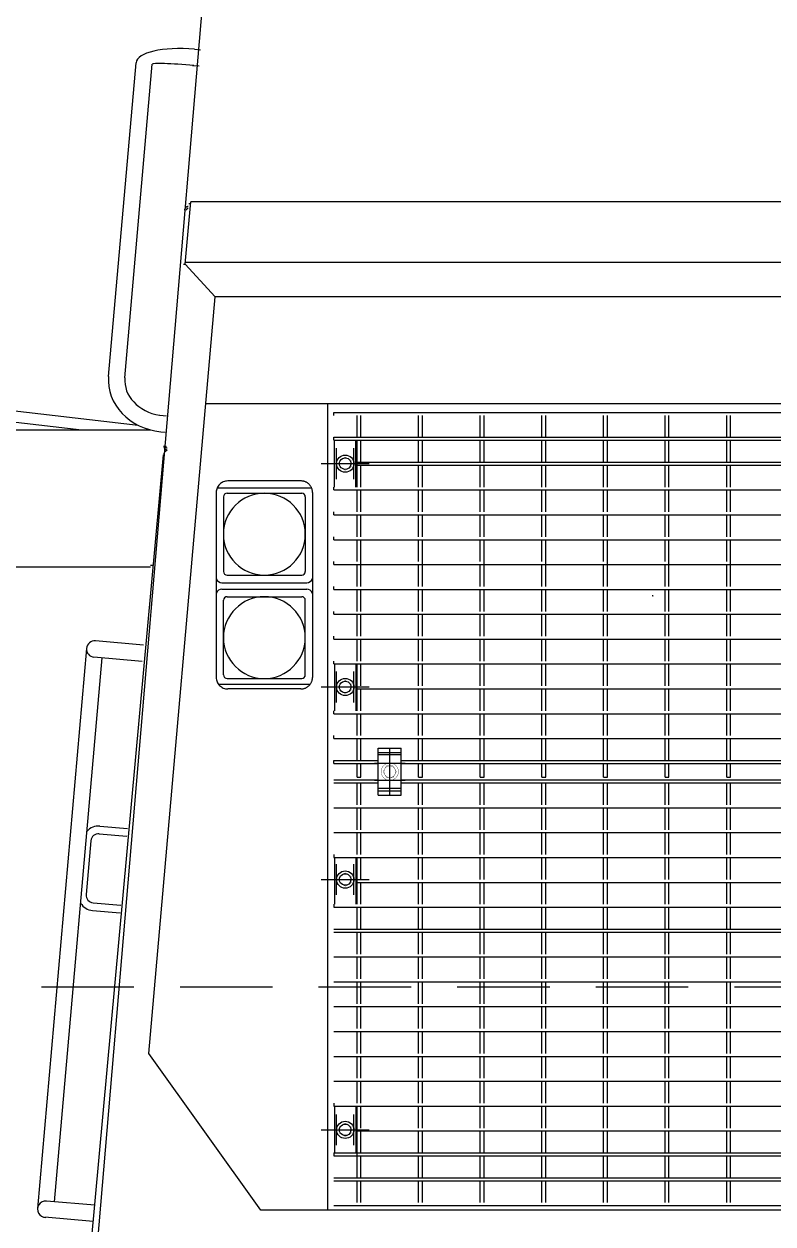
# Model space of a CAD drawing. Extents: x -633 to 241, y -1 to 752.
# Drawn here: x -546.8 to -498.2, y 66.4 to 144.3 of the extents above; entities that cross this region are included whole.
import ezdxf

# ---------------------------------------------------------------- set-up
doc = ezdxf.new("R2010")
doc.units = 0
doc.header["$LTSCALE"] = 48
doc.header["$PDMODE"] = 2
doc.header["$PDSIZE"] = -0.01
doc.linetypes.add('HIDDEN2', pattern=[0.1875, 0.125, -0.0625])
doc.linetypes.add('PHANTOM', pattern=[1.1875, 0.75, -0.0625, 0.125, -0.0625, 0.125, -0.0625])
doc.layers.add('0A537428____2_______', color=1, linetype='CONTINUOUS')
doc.layers.add('HIDDEN2', color=7, linetype='HIDDEN2')

# ---------------------------------------------------------------- blocks, each defined once
blk = doc.blocks.new('*U508', base_point=(8.8595, 11.8248))
at = {"layer": '0A537428____2_______', "color": 6, "linetype": 'CONTINUOUS'}
blk.add_arc((8.8595, 11.8248), 0.1483, 180, 269.6374, dxfattribs=at)
blk = doc.blocks.new('DRW2_DET-3')
at = {"layer": '0A537428____2_______', "color": 2, "linetype": 'CONTINUOUS', "const_width": 0.02}
for points in [[(0.56, 0, 1), (-0.56, 0, 1), (0.56, 0)], [(0.188, -0.325, 1), (-0.188, 0.325, 1), (0.188, -0.325)]]:
    blk.add_lwpolyline(points, format="xyb", dxfattribs=at)
for points in [[(-0.375, 0.216), (0, 0.433)], [(-0.375, -0.217), (-0.375, 0.216)], [(0, 0.433), (0.375, 0.216)], [(0.375, -0.217), (0.375, 0.216)], [(-0.375, -0.217), (0, -0.433)], [(0, -0.433), (0.375, -0.217)]]:
    blk.add_lwpolyline(points, dxfattribs=at)
at = {"layer": '0A537428____2_______', "color": 2, "linetype": 'CONTINUOUS'}
for p in [(-0.56, 0), (0.56, 0)]:
    blk.add_point(p, dxfattribs=at)
blk = doc.blocks.new('*U507', base_point=(8.8595, 11.8248))
at = {"layer": '0A537428____2_______', "color": 6, "linetype": 'CONTINUOUS'}
blk.add_arc((8.8595, 11.8248), 0.1059, 180, 265.8304, dxfattribs=at)
blk = doc.blocks.new('*U510', base_point=(8.9308, 12.6392))
at = {"layer": '0A537428____2_______', "color": 6, "linetype": 'CONTINUOUS'}
blk.add_arc((8.9308, 12.6392), 0.1059, 89.1426, 180, dxfattribs=at)
blk = doc.blocks.new('*U509', base_point=(8.9308, 12.6392))
at = {"layer": '0A537428____2_______', "color": 6, "linetype": 'CONTINUOUS'}
blk.add_arc((8.9308, 12.6392), 0.1483, 90, 180, dxfattribs=at)

msp = doc.modelspace()

# ---------------------------------------------------------------- linework, layer by layer
at = {"layer": '0A537428____2_______', "color": 3, "linetype": 'CONTINUOUS'}
msp.add_lwpolyline([(-542.032, 65.1), (-535.099, 147.066)], dxfattribs=at)
at = {"layer": '0A537428____2_______', "color": 6, "linetype": 'CONTINUOUS'}
for points in [[(-535.74, 142.702), (-535.359, 142.669)], [(-541.319, 121.464), (-539.538, 141.825)], [(-540.265, 121.364), (-538.483, 141.732)], [(-535.872, 141.651), (-535.451, 141.614)], [(-538, 118.941), (-537.563, 118.903)], [(-526.691, 119.124), (-467.465, 119.124)], [(-526.691, 118.934), (-526.691, 119.124)], [(-525.191, 117.51), (-525.191, 118.934)], [(-524.941, 117.51), (-524.941, 118.934)], [(-521.191, 117.51), (-521.191, 118.934)], [(-520.941, 117.51), (-520.941, 118.934)], [(-517.191, 117.51), (-517.191, 118.934)], [(-516.941, 117.51), (-516.941, 118.934)], [(-513.191, 117.51), (-513.191, 118.934)], [(-512.941, 117.51), (-512.941, 118.934)], [(-509.191, 117.51), (-509.191, 118.934)], [(-508.941, 117.51), (-508.941, 118.934)], [(-505.191, 117.51), (-505.191, 118.934)], [(-504.941, 117.51), (-504.941, 118.934)], [(-501.191, 117.51), (-501.191, 118.934)], [(-500.941, 117.51), (-500.941, 118.934)], [(-537.937, 117.873), (-537.656, 117.848)], [(-526.691, 117.51), (-496.328, 117.51)], [(-526.691, 117.32), (-526.691, 117.51)], [(-526.691, 117.32), (-496.328, 117.32)], [(-526.647, 114.282), (-526.647, 117.32)], [(-525.267, 114.282), (-525.267, 117.32)], [(-525.191, 114.282), (-525.191, 117.32)], [(-524.941, 115.896), (-524.941, 117.32)], [(-521.191, 115.896), (-521.191, 117.32)], [(-520.941, 115.896), (-520.941, 117.32)], [(-517.191, 115.896), (-517.191, 117.32)], [(-516.941, 115.896), (-516.941, 117.32)], [(-513.191, 115.896), (-513.191, 117.32)], [(-512.941, 115.896), (-512.941, 117.32)], [(-509.191, 115.896), (-509.191, 117.32)], [(-508.941, 115.896), (-508.941, 117.32)], [(-505.191, 115.896), (-505.191, 117.32)], [(-504.941, 115.896), (-504.941, 117.32)], [(-501.191, 115.896), (-501.191, 117.32)], [(-500.941, 115.896), (-500.941, 117.32)], [(-525.191, 115.896), (-496.328, 115.896)], [(-525.191, 115.706), (-496.328, 115.706)], [(-524.941, 114.282), (-524.941, 115.706)], [(-521.191, 114.282), (-521.191, 115.706)], [(-520.941, 114.282), (-520.941, 115.706)], [(-517.191, 114.282), (-517.191, 115.706)], [(-516.941, 114.282), (-516.941, 115.706)], [(-513.191, 114.282), (-513.191, 115.706)], [(-512.941, 114.282), (-512.941, 115.706)], [(-509.191, 114.282), (-509.191, 115.706)], [(-508.941, 114.282), (-508.941, 115.706)], [(-505.191, 114.282), (-505.191, 115.706)], [(-504.941, 114.282), (-504.941, 115.706)], [(-501.191, 114.282), (-501.191, 115.706)], [(-500.941, 114.282), (-500.941, 115.706)], [(-526.691, 114.092), (-526.691, 114.282)], [(-526.691, 114.092), (-467.465, 114.092)], [(-525.191, 112.668), (-525.191, 114.092)], [(-524.941, 112.668), (-524.941, 114.092)], [(-521.191, 112.668), (-521.191, 114.092)], [(-520.941, 112.668), (-520.941, 114.092)], [(-517.191, 112.668), (-517.191, 114.092)], [(-516.941, 112.668), (-516.941, 114.092)], [(-513.191, 112.668), (-513.191, 114.092)], [(-512.941, 112.668), (-512.941, 114.092)], [(-509.191, 112.668), (-509.191, 114.092)], [(-508.941, 112.668), (-508.941, 114.092)], [(-505.191, 112.668), (-505.191, 114.092)], [(-504.941, 112.668), (-504.941, 114.092)], [(-501.191, 112.668), (-501.191, 114.092)], [(-500.941, 112.668), (-500.941, 114.092)], [(-526.691, 112.478), (-526.691, 112.668)], [(-526.691, 112.478), (-467.465, 112.478)], [(-525.191, 111.054), (-525.191, 112.478)], [(-524.941, 111.054), (-524.941, 112.478)], [(-521.191, 111.054), (-521.191, 112.478)], [(-520.941, 111.054), (-520.941, 112.478)], [(-517.191, 111.054), (-517.191, 112.478)], [(-516.941, 111.054), (-516.941, 112.478)], [(-513.191, 111.054), (-513.191, 112.478)], [(-512.941, 111.054), (-512.941, 112.478)], [(-509.191, 111.054), (-509.191, 112.478)], [(-508.941, 111.054), (-508.941, 112.478)], [(-505.191, 111.054), (-505.191, 112.478)], [(-504.941, 111.054), (-504.941, 112.478)], [(-501.191, 111.054), (-501.191, 112.478)], [(-500.941, 111.054), (-500.941, 112.478)], [(-526.691, 110.864), (-526.691, 111.054)], [(-526.691, 110.864), (-467.465, 110.864)], [(-525.191, 109.44), (-525.191, 110.864)], [(-524.941, 107.826), (-524.941, 110.864)], [(-521.191, 109.44), (-521.191, 110.864)], [(-520.941, 107.826), (-520.941, 110.864)], [(-517.191, 109.44), (-517.191, 110.864)], [(-516.941, 107.826), (-516.941, 110.864)], [(-513.191, 109.44), (-513.191, 110.864)], [(-512.941, 107.826), (-512.941, 110.864)], [(-509.191, 109.44), (-509.191, 110.864)], [(-508.941, 107.826), (-508.941, 110.864)], [(-505.191, 109.44), (-505.191, 110.864)], [(-504.941, 107.826), (-504.941, 110.864)], [(-501.191, 109.44), (-501.191, 110.864)], [(-500.941, 107.826), (-500.941, 110.864)], [(-526.691, 109.25), (-526.691, 109.44)], [(-526.691, 109.25), (-467.465, 109.25)], [(-525.191, 107.826), (-525.191, 109.25)], [(-521.191, 107.826), (-521.191, 109.25)], [(-517.191, 107.826), (-517.191, 109.25)], [(-513.191, 107.826), (-513.191, 109.25)], [(-509.191, 107.826), (-509.191, 109.25)], [(-505.191, 107.826), (-505.191, 109.25)], [(-501.191, 107.826), (-501.191, 109.25)], [(-526.691, 107.636), (-526.691, 107.826)], [(-526.691, 107.636), (-467.465, 107.636)], [(-525.191, 106.212), (-525.191, 107.636)], [(-524.941, 106.212), (-524.941, 107.636)], [(-521.191, 106.212), (-521.191, 107.636)], [(-520.941, 106.212), (-520.941, 107.636)], [(-517.191, 106.212), (-517.191, 107.636)], [(-516.941, 106.212), (-516.941, 107.636)], [(-513.191, 106.212), (-513.191, 107.636)], [(-512.941, 106.212), (-512.941, 107.636)], [(-509.191, 106.212), (-509.191, 107.636)], [(-508.941, 106.212), (-508.941, 107.636)], [(-505.191, 106.212), (-505.191, 107.636)], [(-504.941, 106.212), (-504.941, 107.636)], [(-501.191, 106.212), (-501.191, 107.636)], [(-500.941, 106.212), (-500.941, 107.636)], [(-526.691, 106.022), (-526.691, 106.212)], [(-526.691, 106.022), (-467.465, 106.022)], [(-525.191, 104.598), (-525.191, 106.022)], [(-524.941, 104.598), (-524.941, 106.022)], [(-521.191, 104.598), (-521.191, 106.022)], [(-520.941, 104.598), (-520.941, 106.022)], [(-517.191, 104.598), (-517.191, 106.022)], [(-516.941, 104.598), (-516.941, 106.022)], [(-513.191, 104.598), (-513.191, 106.022)], [(-512.941, 104.598), (-512.941, 106.022)], [(-509.191, 104.598), (-509.191, 106.022)], [(-508.941, 104.598), (-508.941, 106.022)], [(-505.191, 104.598), (-505.191, 106.022)], [(-504.941, 104.598), (-504.941, 106.022)], [(-501.191, 104.598), (-501.191, 106.022)], [(-500.941, 104.598), (-500.941, 106.022)], [(-526.691, 104.408), (-526.691, 104.598)], [(-526.691, 104.408), (-467.465, 104.408)], [(-525.191, 102.984), (-525.191, 104.408)], [(-524.941, 102.984), (-524.941, 104.408)], [(-521.191, 102.984), (-521.191, 104.408)], [(-520.941, 102.984), (-520.941, 104.408)], [(-517.191, 102.984), (-517.191, 104.408)], [(-516.941, 102.984), (-516.941, 104.408)], [(-513.191, 102.984), (-513.191, 104.408)], [(-512.941, 102.984), (-512.941, 104.408)], [(-509.191, 102.984), (-509.191, 104.408)], [(-508.941, 102.984), (-508.941, 104.408)], [(-505.191, 102.984), (-505.191, 104.408)], [(-504.941, 102.984), (-504.941, 104.408)], [(-501.191, 102.984), (-501.191, 104.408)], [(-500.941, 102.984), (-500.941, 104.408)], [(-526.691, 102.794), (-526.691, 102.984)], [(-526.691, 102.794), (-467.465, 102.794)], [(-525.191, 99.756), (-525.191, 102.794)], [(-524.941, 101.37), (-524.941, 102.794)], [(-521.191, 101.37), (-521.191, 102.794)], [(-520.941, 101.37), (-520.941, 102.794)], [(-517.191, 101.37), (-517.191, 102.794)], [(-516.941, 101.37), (-516.941, 102.794)], [(-513.191, 101.37), (-513.191, 102.794)], [(-512.941, 101.37), (-512.941, 102.794)], [(-509.191, 101.37), (-509.191, 102.794)], [(-508.941, 101.37), (-508.941, 102.794)], [(-505.191, 101.37), (-505.191, 102.794)], [(-504.941, 101.37), (-504.941, 102.794)], [(-501.191, 101.37), (-501.191, 102.794)], [(-500.941, 101.37), (-500.941, 102.794)], [(-525.191, 101.18), (-468.941, 101.18)], [(-524.941, 99.756), (-524.941, 101.18)], [(-521.191, 99.756), (-521.191, 101.18)], [(-520.941, 99.756), (-520.941, 101.18)], [(-517.191, 99.756), (-517.191, 101.18)], [(-516.941, 99.756), (-516.941, 101.18)], [(-513.191, 99.756), (-513.191, 101.18)], [(-512.941, 99.756), (-512.941, 101.18)], [(-509.191, 99.756), (-509.191, 101.18)], [(-508.941, 99.756), (-508.941, 101.18)], [(-505.191, 99.756), (-505.191, 101.18)], [(-504.941, 99.756), (-504.941, 101.18)], [(-501.191, 99.756), (-501.191, 101.18)], [(-500.941, 99.756), (-500.941, 101.18)], [(-526.691, 99.566), (-526.691, 99.756)], [(-526.691, 99.566), (-467.465, 99.566)], [(-525.191, 98.142), (-525.191, 99.566)], [(-524.941, 98.142), (-524.941, 99.566)], [(-521.191, 98.142), (-521.191, 99.566)], [(-520.941, 98.142), (-520.941, 99.566)], [(-517.191, 98.142), (-517.191, 99.566)], [(-516.941, 98.142), (-516.941, 99.566)], [(-513.191, 98.142), (-513.191, 99.566)], [(-512.941, 98.142), (-512.941, 99.566)], [(-509.191, 98.142), (-509.191, 99.566)], [(-508.941, 98.142), (-508.941, 99.566)], [(-505.191, 98.142), (-505.191, 99.566)], [(-504.941, 98.142), (-504.941, 99.566)], [(-501.191, 98.142), (-501.191, 99.566)], [(-500.941, 98.142), (-500.941, 99.566)], [(-526.691, 97.952), (-526.691, 98.142)], [(-526.691, 97.952), (-467.465, 97.952)], [(-525.191, 96.528), (-525.191, 97.952)], [(-524.941, 96.528), (-524.941, 97.952)], [(-521.191, 96.528), (-521.191, 97.952)], [(-520.941, 96.528), (-520.941, 97.952)], [(-517.191, 96.528), (-517.191, 97.952)], [(-516.941, 96.528), (-516.941, 97.952)], [(-513.191, 96.528), (-513.191, 97.952)], [(-512.941, 96.528), (-512.941, 97.952)], [(-509.191, 96.528), (-509.191, 97.952)], [(-508.941, 96.528), (-508.941, 97.952)], [(-505.191, 96.528), (-505.191, 97.952)], [(-504.941, 96.528), (-504.941, 97.952)], [(-501.191, 96.528), (-501.191, 97.952)], [(-500.941, 96.528), (-500.941, 97.952)], [(-526.691, 96.528), (-523.816, 96.528)], [(-526.691, 96.338), (-526.691, 96.528)], [(-526.691, 96.338), (-523.816, 96.338)], [(-525.191, 95.456), (-525.191, 96.338)], [(-524.941, 95.456), (-524.941, 96.338)], [(-522.316, 96.528), (-496.328, 96.528)], [(-522.316, 96.338), (-496.328, 96.338)], [(-521.191, 95.456), (-521.191, 96.338)], [(-520.941, 95.456), (-520.941, 96.338)], [(-517.191, 95.456), (-517.191, 96.338)], [(-516.941, 95.456), (-516.941, 96.338)], [(-513.191, 95.456), (-513.191, 96.338)], [(-512.941, 95.456), (-512.941, 96.338)], [(-509.191, 95.456), (-509.191, 96.338)], [(-508.941, 95.456), (-508.941, 96.338)], [(-505.191, 95.456), (-505.191, 96.338)], [(-504.941, 95.456), (-504.941, 96.338)], [(-501.191, 95.456), (-501.191, 96.338)], [(-500.941, 95.456), (-500.941, 96.338)], [(-526.691, 95.266), (-523.816, 95.266)], [(-526.691, 95.076), (-523.816, 95.076)], [(-525.191, 95.456), (-524.941, 95.456)], [(-525.191, 93.652), (-525.191, 95.076)], [(-524.941, 93.652), (-524.941, 95.076)], [(-522.316, 95.266), (-496.328, 95.266)], [(-522.316, 95.076), (-496.328, 95.076)], [(-521.191, 95.456), (-520.941, 95.456)], [(-521.191, 93.652), (-521.191, 95.076)], [(-520.941, 93.652), (-520.941, 95.076)], [(-517.191, 95.456), (-516.941, 95.456)], [(-517.191, 93.652), (-517.191, 95.076)], [(-516.941, 93.652), (-516.941, 95.076)], [(-513.191, 95.456), (-512.941, 95.456)], [(-513.191, 93.652), (-513.191, 95.076)], [(-512.941, 93.652), (-512.941, 95.076)], [(-509.191, 95.456), (-508.941, 95.456)], [(-509.191, 93.652), (-509.191, 95.076)], [(-508.941, 93.652), (-508.941, 95.076)], [(-505.191, 95.456), (-504.941, 95.456)], [(-505.191, 93.652), (-505.191, 95.076)], [(-504.941, 93.652), (-504.941, 95.076)], [(-501.191, 95.456), (-500.941, 95.456)], [(-501.191, 93.652), (-501.191, 95.076)], [(-500.941, 93.652), (-500.941, 95.076)], [(-526.691, 93.462), (-467.465, 93.462)], [(-525.191, 92.038), (-525.191, 93.462)], [(-524.941, 92.038), (-524.941, 93.462)], [(-521.191, 92.038), (-521.191, 93.462)], [(-520.941, 92.038), (-520.941, 93.462)], [(-517.191, 92.038), (-517.191, 93.462)], [(-516.941, 92.038), (-516.941, 93.462)], [(-513.191, 92.038), (-513.191, 93.462)], [(-512.941, 92.038), (-512.941, 93.462)], [(-509.191, 92.038), (-509.191, 93.462)], [(-508.941, 92.038), (-508.941, 93.462)], [(-505.191, 92.038), (-505.191, 93.462)], [(-504.941, 92.038), (-504.941, 93.462)], [(-501.191, 92.038), (-501.191, 93.462)], [(-500.941, 92.038), (-500.941, 93.462)], [(-526.691, 91.848), (-467.465, 91.848)], [(-525.191, 90.424), (-525.191, 91.848)], [(-524.941, 90.424), (-524.941, 91.848)], [(-521.191, 90.424), (-521.191, 91.848)], [(-520.941, 90.424), (-520.941, 91.848)], [(-517.191, 90.424), (-517.191, 91.848)], [(-516.941, 90.424), (-516.941, 91.848)], [(-513.191, 90.424), (-513.191, 91.848)], [(-512.941, 90.424), (-512.941, 91.848)], [(-509.191, 90.424), (-509.191, 91.848)], [(-508.941, 90.424), (-508.941, 91.848)], [(-505.191, 90.424), (-505.191, 91.848)], [(-504.941, 90.424), (-504.941, 91.848)], [(-501.191, 90.424), (-501.191, 91.848)], [(-500.941, 90.424), (-500.941, 91.848)], [(-526.691, 90.234), (-467.465, 90.234)], [(-525.191, 87.196), (-525.191, 90.234)], [(-524.941, 88.81), (-524.941, 90.234)], [(-521.191, 88.81), (-521.191, 90.234)], [(-520.941, 88.81), (-520.941, 90.234)], [(-517.191, 88.81), (-517.191, 90.234)], [(-516.941, 88.81), (-516.941, 90.234)], [(-513.191, 88.81), (-513.191, 90.234)], [(-512.941, 88.81), (-512.941, 90.234)], [(-509.191, 88.81), (-509.191, 90.234)], [(-508.941, 88.81), (-508.941, 90.234)], [(-505.191, 88.81), (-505.191, 90.234)], [(-504.941, 88.81), (-504.941, 90.234)], [(-501.191, 88.81), (-501.191, 90.234)], [(-500.941, 88.81), (-500.941, 90.234)], [(-525.191, 88.62), (-468.941, 88.62)], [(-524.941, 87.196), (-524.941, 88.62)], [(-521.191, 87.196), (-521.191, 88.62)], [(-520.941, 87.196), (-520.941, 88.62)], [(-517.191, 87.196), (-517.191, 88.62)], [(-516.941, 87.196), (-516.941, 88.62)], [(-513.191, 87.196), (-513.191, 88.62)], [(-512.941, 87.196), (-512.941, 88.62)], [(-509.191, 87.196), (-509.191, 88.62)], [(-508.941, 87.196), (-508.941, 88.62)], [(-505.191, 87.196), (-505.191, 88.62)], [(-504.941, 87.196), (-504.941, 88.62)], [(-501.191, 87.224), (-501.191, 88.62)], [(-500.941, 87.196), (-500.941, 88.62)], [(-526.691, 87.006), (-467.465, 87.006)], [(-525.191, 85.582), (-525.191, 87.006)], [(-524.941, 85.582), (-524.941, 87.006)], [(-521.191, 85.582), (-521.191, 87.006)], [(-520.941, 85.582), (-520.941, 87.006)], [(-517.191, 85.582), (-517.191, 87.006)], [(-516.941, 85.582), (-516.941, 87.006)], [(-513.191, 85.582), (-513.191, 87.006)], [(-512.941, 85.582), (-512.941, 87.006)], [(-509.191, 85.582), (-509.191, 87.006)], [(-508.941, 85.582), (-508.941, 87.006)], [(-505.191, 85.582), (-505.191, 87.006)], [(-504.941, 85.582), (-504.941, 87.006)], [(-501.191, 85.582), (-501.191, 87.006)], [(-500.941, 85.582), (-500.941, 87.006)], [(-526.691, 85.582), (-467.465, 85.582)], [(-526.691, 85.392), (-467.465, 85.392)], [(-525.191, 83.968), (-525.191, 85.392)], [(-524.941, 83.968), (-524.941, 85.392)], [(-521.191, 83.968), (-521.191, 85.392)], [(-520.941, 83.968), (-520.941, 85.392)], [(-517.191, 83.968), (-517.191, 85.392)], [(-516.941, 83.968), (-516.941, 85.392)], [(-513.191, 83.968), (-513.191, 85.392)], [(-512.941, 83.968), (-512.941, 85.392)], [(-509.191, 83.968), (-509.191, 85.392)], [(-508.941, 83.968), (-508.941, 85.392)], [(-505.191, 83.968), (-505.191, 85.392)], [(-504.941, 83.968), (-504.941, 85.392)], [(-501.191, 83.968), (-501.191, 85.392)], [(-500.941, 83.968), (-500.941, 85.392)], [(-526.691, 83.778), (-467.465, 83.778)], [(-525.191, 82.354), (-525.191, 83.778)], [(-524.941, 82.354), (-524.941, 83.778)], [(-521.191, 82.354), (-521.191, 83.778)], [(-520.941, 82.354), (-520.941, 83.778)], [(-517.191, 82.354), (-517.191, 83.778)], [(-516.941, 82.354), (-516.941, 83.778)], [(-513.191, 82.354), (-513.191, 83.778)], [(-512.941, 82.354), (-512.941, 83.778)], [(-509.191, 82.354), (-509.191, 83.778)], [(-508.941, 82.354), (-508.941, 83.778)], [(-505.191, 82.354), (-505.191, 83.778)], [(-504.941, 82.354), (-504.941, 83.778)], [(-501.191, 82.354), (-501.191, 83.778)], [(-500.941, 82.354), (-500.941, 83.778)], [(-526.691, 82.164), (-467.465, 82.164)], [(-525.191, 80.74), (-525.191, 82.164)], [(-524.941, 80.74), (-524.941, 82.164)], [(-521.191, 80.74), (-521.191, 82.164)], [(-520.941, 80.74), (-520.941, 82.164)], [(-517.191, 80.74), (-517.191, 82.164)], [(-516.941, 80.74), (-516.941, 82.164)], [(-513.191, 80.74), (-513.191, 82.164)], [(-512.941, 80.74), (-512.941, 82.164)], [(-509.191, 80.74), (-509.191, 82.164)], [(-508.941, 80.74), (-508.941, 82.164)], [(-505.191, 80.74), (-505.191, 82.164)], [(-504.941, 80.74), (-504.941, 82.164)], [(-501.191, 80.74), (-501.191, 82.164)], [(-500.941, 80.74), (-500.941, 82.164)], [(-526.691, 80.55), (-467.465, 80.55)], [(-525.191, 79.126), (-525.191, 80.55)], [(-524.941, 79.126), (-524.941, 80.55)], [(-521.191, 79.126), (-521.191, 80.55)], [(-520.941, 79.126), (-520.941, 80.55)], [(-517.191, 79.126), (-517.191, 80.55)], [(-516.941, 79.126), (-516.941, 80.55)], [(-513.191, 79.126), (-513.191, 80.55)], [(-512.941, 79.126), (-512.941, 80.55)], [(-509.191, 79.126), (-509.191, 80.55)], [(-508.941, 79.126), (-508.941, 80.55)], [(-505.191, 79.126), (-505.191, 80.55)], [(-504.941, 79.126), (-504.941, 80.55)], [(-501.191, 79.126), (-501.191, 80.55)], [(-500.941, 79.126), (-500.941, 80.55)], [(-526.691, 78.936), (-467.465, 78.936)], [(-525.191, 77.512), (-525.191, 78.936)], [(-524.941, 77.512), (-524.941, 78.936)], [(-521.191, 77.512), (-521.191, 78.936)], [(-520.941, 77.512), (-520.941, 78.936)], [(-517.191, 77.512), (-517.191, 78.936)], [(-516.941, 77.512), (-516.941, 78.936)], [(-513.191, 77.512), (-513.191, 78.936)], [(-512.941, 77.512), (-512.941, 78.936)], [(-509.191, 77.512), (-509.191, 78.936)], [(-508.941, 77.512), (-508.941, 78.936)], [(-505.191, 77.512), (-505.191, 78.936)], [(-504.941, 77.512), (-504.941, 78.936)], [(-501.191, 77.512), (-501.191, 78.936)], [(-500.941, 77.512), (-500.941, 78.936)], [(-526.691, 77.322), (-467.465, 77.322)], [(-525.191, 75.898), (-525.191, 77.322)], [(-524.941, 75.898), (-524.941, 77.322)], [(-521.191, 75.898), (-521.191, 77.322)], [(-520.941, 75.898), (-520.941, 77.322)], [(-517.191, 75.898), (-517.191, 77.322)], [(-516.941, 75.898), (-516.941, 77.322)], [(-513.191, 75.898), (-513.191, 77.322)], [(-512.941, 75.898), (-512.941, 77.322)], [(-509.191, 75.898), (-509.191, 77.322)], [(-508.941, 75.898), (-508.941, 77.322)], [(-505.191, 75.898), (-505.191, 77.322)], [(-504.941, 75.898), (-504.941, 77.322)], [(-501.191, 75.898), (-501.191, 77.322)], [(-500.941, 75.898), (-500.941, 77.322)], [(-526.691, 75.708), (-467.465, 75.708)], [(-525.191, 74.284), (-525.191, 75.708)], [(-524.941, 74.284), (-524.941, 75.708)], [(-521.191, 74.284), (-521.191, 75.708)], [(-520.941, 74.284), (-520.941, 75.708)], [(-517.191, 74.284), (-517.191, 75.708)], [(-516.941, 74.284), (-516.941, 75.708)], [(-513.191, 74.284), (-513.191, 75.708)], [(-512.941, 74.284), (-512.941, 75.708)], [(-509.191, 74.284), (-509.191, 75.708)], [(-508.941, 74.284), (-508.941, 75.708)], [(-505.191, 74.284), (-505.191, 75.708)], [(-504.941, 74.284), (-504.941, 75.708)], [(-501.191, 74.284), (-501.191, 75.708)], [(-500.941, 74.284), (-500.941, 75.708)], [(-526.691, 74.094), (-467.465, 74.094)], [(-525.191, 69.442), (-525.191, 74.094)], [(-524.941, 72.67), (-524.941, 74.094)], [(-521.191, 72.67), (-521.191, 74.094)], [(-520.941, 72.67), (-520.941, 74.094)], [(-517.191, 72.67), (-517.191, 74.094)], [(-516.941, 72.67), (-516.941, 74.094)], [(-513.191, 72.67), (-513.191, 74.094)], [(-512.941, 72.67), (-512.941, 74.094)], [(-509.191, 72.67), (-509.191, 74.094)], [(-508.941, 72.67), (-508.941, 74.094)], [(-505.191, 72.67), (-505.191, 74.094)], [(-504.941, 72.67), (-504.941, 74.094)], [(-501.191, 72.67), (-501.191, 74.094)], [(-500.941, 72.67), (-500.941, 74.094)], [(-525.191, 72.48), (-468.941, 72.48)], [(-524.941, 71.056), (-524.941, 72.48)], [(-521.191, 71.056), (-521.191, 72.48)], [(-520.941, 71.056), (-520.941, 72.48)], [(-517.191, 71.056), (-517.191, 72.48)], [(-516.941, 71.056), (-516.941, 72.48)], [(-513.191, 71.056), (-513.191, 72.48)], [(-512.941, 71.056), (-512.941, 72.48)], [(-509.191, 71.056), (-509.191, 72.48)], [(-508.941, 71.056), (-508.941, 72.48)], [(-505.191, 71.056), (-505.191, 72.48)], [(-504.941, 71.056), (-504.941, 72.48)], [(-501.191, 71.056), (-501.191, 72.48)], [(-500.941, 71.056), (-500.941, 72.48)], [(-526.691, 71.056), (-496.328, 71.056)], [(-526.691, 70.866), (-496.328, 70.866)], [(-524.941, 69.442), (-524.941, 70.866)], [(-521.191, 69.442), (-521.191, 70.866)], [(-520.941, 69.442), (-520.941, 70.866)], [(-517.191, 69.442), (-517.191, 70.866)], [(-516.941, 69.442), (-516.941, 70.866)], [(-513.191, 69.442), (-513.191, 70.866)], [(-512.941, 69.442), (-512.941, 70.866)], [(-509.191, 69.442), (-509.191, 70.866)], [(-508.941, 69.442), (-508.941, 70.866)], [(-505.191, 69.442), (-505.191, 70.866)], [(-504.941, 69.442), (-504.941, 70.866)], [(-501.191, 69.442), (-501.191, 70.866)], [(-500.941, 69.442), (-500.941, 70.866)], [(-526.691, 69.442), (-496.328, 69.442)], [(-526.691, 69.252), (-496.328, 69.252)], [(-525.191, 67.828), (-525.191, 69.252)], [(-524.941, 67.828), (-524.941, 69.252)], [(-521.191, 67.828), (-521.191, 69.252)], [(-520.941, 67.828), (-520.941, 69.252)], [(-517.191, 67.828), (-517.191, 69.252)], [(-516.941, 67.828), (-516.941, 69.252)], [(-513.191, 67.828), (-513.191, 69.252)], [(-512.941, 67.828), (-512.941, 69.252)], [(-509.191, 67.828), (-509.191, 69.252)], [(-508.941, 67.828), (-508.941, 69.252)], [(-505.191, 67.828), (-505.191, 69.252)], [(-504.941, 67.828), (-504.941, 69.252)], [(-501.191, 67.828), (-501.191, 69.252)], [(-500.941, 67.828), (-500.941, 69.252)], [(-526.691, 67.638), (-467.465, 67.638)]]:
    msp.add_lwpolyline(points, dxfattribs=at)
at = {"layer": '0A537428____2_______', "color": 3, "linetype": 'PHANTOM'}
for points in [[(-536.146, 132.489, 0.388875), (-536.395, 132.261)], [(-536.156, 132.368, 0.388873), (-536.276, 132.259)], [(-537.733, 116.956, 0.413363), (-537.517, 116.698)], [(-537.616, 116.946, 0.412527), (-537.507, 116.816)]]:
    msp.add_lwpolyline(points, format="xyb", dxfattribs=at)
at = {"layer": '0A537428____2_______', "color": 2, "linetype": 'PHANTOM'}
for points in [[(-536.345, 128.748), (-535.99, 132.801)], [(-536.119, 132.68), (-536.001, 132.68)], [(-536.463, 128.746), (-536.342, 128.746)], [(-536.344, 128.749), (-534.403, 126.63)]]:
    msp.add_lwpolyline(points, dxfattribs=at)
at = {"layer": '0A537428____2_______', "color": 2, "linetype": 'CONTINUOUS'}
for points in [[(-458.166, 132.801), (-535.99, 132.801)], [(-457.822, 128.866), (-536.334, 128.866)], [(-538.7, 77.517), (-534.403, 126.63)], [(-459.752, 126.63), (-534.403, 126.63)], [(-459.144, 119.676), (-535.012, 119.676)], [(-527.082, 67.336), (-527.082, 119.676)], [(-528.831, 114.676), (-533.581, 114.676)], [(-534.332, 113.926), (-534.332, 101.926)], [(-534.265, 114.236), (-528.149, 114.236)], [(-528.082, 113.926), (-528.082, 101.926)], [(-526.647, 102.794), (-526.647, 99.756)], [(-525.267, 102.794), (-525.267, 99.756)], [(-534.189, 101.486), (-528.224, 101.486)], [(-528.831, 101.176), (-533.581, 101.176)], [(-523.816, 97.328), (-522.316, 97.328)], [(-523.816, 94.276), (-523.816, 97.328)], [(-523.816, 97.052), (-522.316, 97.052)], [(-522.316, 96.893), (-523.816, 96.893)], [(-522.316, 94.276), (-522.316, 97.328)], [(-522.316, 94.711), (-523.816, 94.711)], [(-523.816, 94.552), (-522.316, 94.552)], [(-523.816, 94.276), (-522.316, 94.276)], [(-526.691, 90.424), (-526.691, 90.234)], [(-526.647, 90.234), (-526.647, 87.196)], [(-525.267, 90.234), (-525.267, 87.196)], [(-526.691, 87.196), (-526.691, 87.006)], [(-531.447, 67.336), (-538.701, 77.517)], [(-526.691, 74.284), (-526.691, 74.094)], [(-526.647, 74.094), (-526.647, 71.056)], [(-525.267, 74.094), (-525.267, 71.056)], [(-526.691, 71.056), (-526.691, 70.866)], [(-462.71, 67.336), (-531.446, 67.336)]]:
    msp.add_lwpolyline(points, dxfattribs=at)
at = {"layer": '0A537428____2_______', "color": 40, "linetype": 'CONTINUOUS'}
for points in [[(-539.393, 118.283), (-567.864, 121.586)], [(-567.46, 120.833), (-543.052, 117.984)]]:
    msp.add_lwpolyline(points, dxfattribs=at)
at = {"layer": '0A537428____2_______', "color": 230, "linetype": 'CONTINUOUS'}
for points in [[(-568.456, 117.989), (-538.59, 117.989)], [(-542.75, 103.81), (-545.931, 67.446)], [(-539.047, 104.017), (-542.177, 104.291)], [(-544.83, 67.884), (-541.741, 103.19)], [(-539.139, 102.962), (-542.269, 103.236)], [(-542.221, 67.655), (-545.358, 67.93)], [(-542.313, 66.6), (-545.45, 66.875)]]:
    msp.add_lwpolyline(points, dxfattribs=at)
at = {"layer": '0A537428____2_______', "color": 180, "linetype": 'CONTINUOUS'}
msp.add_lwpolyline([(-542.443, 65.1), (-537.751, 116.362)], dxfattribs=at)
msp.add_lwpolyline([(-537.52, 116.665, 0.275152), (-537.752, 116.344)], format="xyb", dxfattribs=at)
at = {"layer": '0A537428____2_______', "color": 2, "linetype": 'PHANTOM'}
for points in [[(-533.581, 114.676, 0.414213), (-534.331, 113.926)], [(-528.081, 113.926, 0.414214), (-528.831, 114.676)], [(-534.331, 101.926, 0.414213), (-533.581, 101.176)], [(-528.831, 101.176, 0.414214), (-528.081, 101.926)]]:
    msp.add_lwpolyline(points, format="xyb", dxfattribs=at)
at = {"layer": '0A537428____2_______', "color": 150, "linetype": 'CONTINUOUS'}
for points in [[(-533.628, 113.879, 0.414214), (-533.864, 113.643)], [(-533.864, 111.222, 1), (-528.549, 111.222, 1), (-533.864, 111.222)], [(-528.549, 113.643, 0.414214), (-528.785, 113.879)], [(-534.331, 108.328, 0.313233), (-533.962, 108.072)], [(-533.864, 108.8, 0.414214), (-533.628, 108.564)], [(-528.785, 108.564, 0.414214), (-528.549, 108.8)], [(-528.451, 108.072, 0.313324), (-528.082, 108.329)], [(-533.962, 107.656, 0.313233), (-534.331, 107.399)], [(-528.082, 107.399, 0.313324), (-528.451, 107.656)], [(-533.628, 107.164, 0.414214), (-533.864, 106.927)], [(-533.864, 104.506, 1), (-528.549, 104.506, 1), (-533.864, 104.506)], [(-528.549, 106.927, 0.414214), (-528.785, 107.164)], [(-533.864, 102.085, 0.414214), (-533.628, 101.849)], [(-528.785, 101.849, 0.414214), (-528.549, 102.085)]]:
    msp.add_lwpolyline(points, format="xyb", dxfattribs=at)
for points in [[(-533.628, 113.879), (-528.785, 113.879)], [(-533.864, 113.643), (-533.864, 108.8)], [(-528.549, 113.643), (-528.549, 108.8)], [(-533.628, 108.564), (-528.785, 108.564)], [(-533.962, 108.072), (-528.451, 108.072)], [(-533.962, 107.656), (-528.451, 107.656)], [(-533.864, 102.085), (-533.864, 106.927)], [(-533.628, 107.164), (-528.785, 107.164)], [(-528.549, 102.085), (-528.549, 106.927)], [(-533.628, 101.849), (-528.785, 101.849)]]:
    msp.add_lwpolyline(points, dxfattribs=at)
at = {"layer": '0A537428____2_______', "color": 190, "linetype": 'CONTINUOUS'}
for points in [[(-547.706, 109.104), (-538.603, 109.104)], [(-538.594, 109.22), (-538.396, 109.22)]]:
    msp.add_lwpolyline(points, dxfattribs=at)
at = {"layer": '0A537428____2_______', "color": 4, "linetype": 'CONTINUOUS'}
msp.add_lwpolyline([(-506.018, 107.261, 0.414213), (-505.973, 107.216)], format="xyb", dxfattribs=at)
at = {"layer": '0A537428____2_______', "color": 230, "linetype": 'CONTINUOUS'}
for points in [[(-542.176, 104.291, 1), (-542.269, 103.236)], [(-545.358, 67.927, 1.046821), (-545.402, 66.87)]]:
    msp.add_lwpolyline(points, format="xyb", dxfattribs=at)
at = {"layer": '0A537428____2_______', "color": 1, "linetype": 'CONTINUOUS'}
for points in [[(-541.884, 92.27, 0.240034), (-542.726, 91.93)], [(-541.928, 91.771, 0.414214), (-542.47, 91.317)], [(-543.134, 87.271, 0.239976), (-542.364, 86.79)], [(-542.775, 87.83, 0.414213), (-542.32, 87.288)]]:
    msp.add_lwpolyline(points, format="xyb", dxfattribs=at)
for points in [[(-541.885, 92.269), (-540.086, 92.112)], [(-542.47, 91.317), (-542.775, 87.83)], [(-541.928, 91.771), (-540.13, 91.614)], [(-542.32, 87.288), (-540.521, 87.131)], [(-542.364, 86.791), (-540.565, 86.633)]]:
    msp.add_lwpolyline(points, dxfattribs=at)
at = {"layer": 'HIDDEN2', "flags": 128}
msp.add_lwpolyline([(-395.684, 81.823), (-598.472, 81.823)], dxfattribs=at)

# ---------------------------------------------------------------- block references
at = {"layer": '0A537428____2_______', "color": 6, "zscale": 25.00000000000001}
for name, p, xscale, yscale, rotation in [('*U509', (-535.845, 141.502), 25.00000000000012, 8.12998550000004, 354.9999968000001), ('*U510', (-535.845, 141.502), 24.99999999999978, 1.382336274999994, 354.9999909999998), ('*U508', (-537.627, 121.141), 25.00000000000023, 22.12908175000004, 355.0000128), ('*U507', (-537.627, 121.141), 25.00000000000013, 20.98077574999996, 355.0000097999999)]:
    msp.add_blockref(name, p, dxfattribs=dict(at, xscale=xscale, yscale=yscale, rotation=rotation))
at = {"layer": '0A537428____2_______', "yscale": -0.9999999749999819, "rotation": 180}
for p in [(-525.957, 115.801), (-525.957, 101.301), (-525.957, 88.801), (-525.957, 72.551)]:
    msp.add_blockref('DRW2_DET-3', p, dxfattribs=at)
at = {"layer": '0A537428____2_______', "rotation": 90}
msp.add_blockref('DRW2_DET-3', (-523.066, 95.802), dxfattribs=at)

doc.saveas('drawing.dxf')
